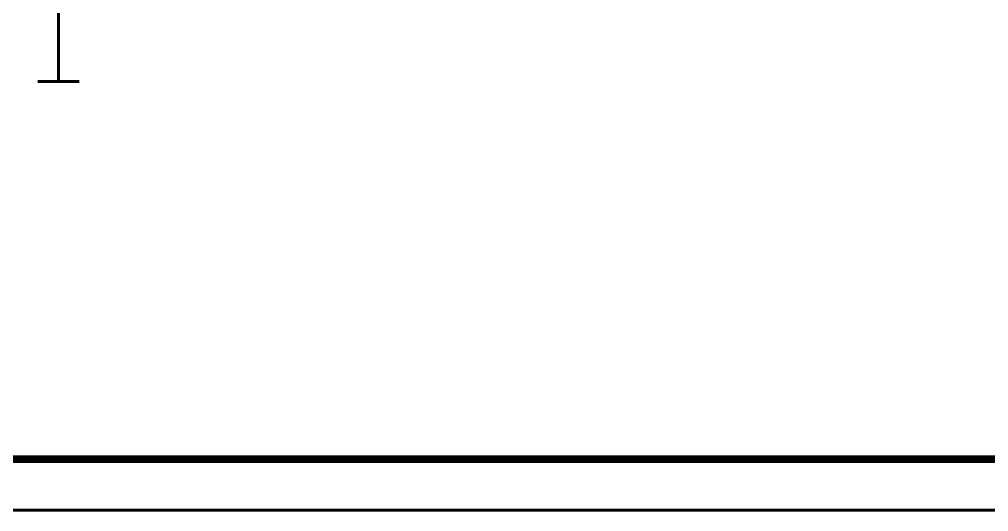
# Model space of a CAD drawing. Header units: millimetres. Extents: x 0 to 841, y 0 to 594.
# Drawn here: x 97.2 to 192, y -0.1 to 48 of the extents above; entities that cross this region are included whole.
import ezdxf

# ---------------------------------------------------------------- set-up
doc = ezdxf.new("R2010")
doc.units = ezdxf.units.MM
doc.layers.add('Sheet', color=255, linetype='Continuous')

msp = doc.modelspace()

# ---------------------------------------------------------------- linework, layer by layer
at = {"layer": 'Sheet', "const_width": 0.0991}
msp.add_lwpolyline([(0.045, 594), (0.045, 0), (841, 0), (841, 594), (0.045, 594), (0.045, 594)], close=True, dxfattribs=at)
msp.add_lwpolyline([(0.045, 594), (0.045, 0), (841, 0), (841, 594), (0.045, 594), (0.045, 594)], close=True, dxfattribs=at)
at = {"layer": 'Sheet'}
for points, const_width in [([(106.023, 86.984), (101.038, 86.984), (101.038, 76.99), (101.038, 49.5), (101.038, 46.985)], 0.3), ([(101.038, 46.985), (101.038, 41.909)], 0.3), ([(98.994, 41.909), (103.059, 41.909)], 0.3), ([(836.014, 4.986), (20.032, 4.986)], 0.749), ([(841, 0), (0.045, 0)], 0.3)]:
    msp.add_lwpolyline(points, dxfattribs=dict(at, const_width=const_width))

doc.saveas('drawing.dxf')
